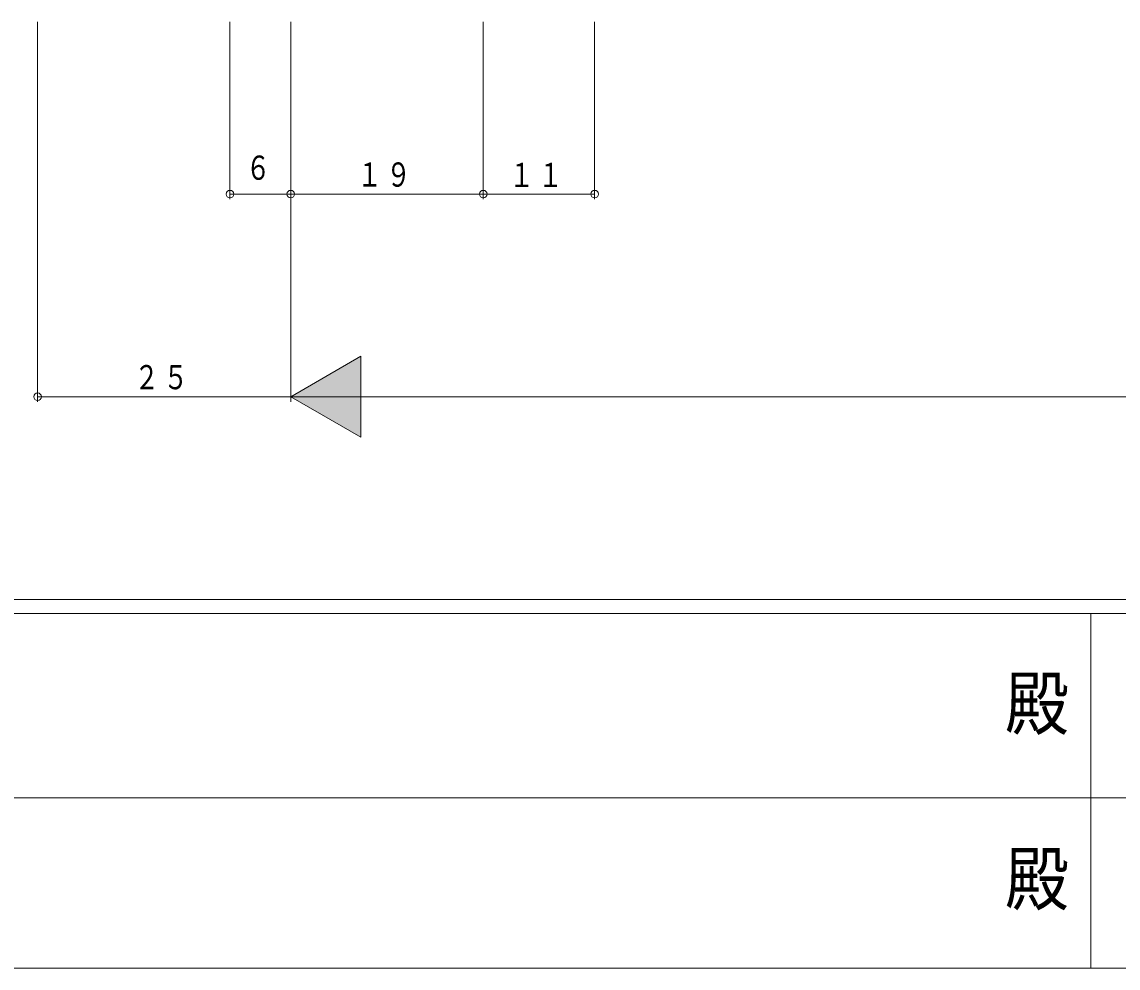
# Model space of a CAD drawing. Units: millimetres on the paper. Extents: x -397 to 397, y -282 to 282.
# Drawn here: x -114.4 to -6.2, y -282.1 to -188.7 of the extents above; entities that cross this region are included whole.
import ezdxf
from ezdxf.enums import TextEntityAlignment as Align

# ---------------------------------------------------------------- set-up
doc = ezdxf.new("R2010")
doc.units = ezdxf.units.MM
doc.layers.add('0-1_YKK_ZWAK', color=7, linetype='Continuous', lineweight=18)
doc.layers.add('0-7_YKK_D', color=6, linetype='Continuous', lineweight=18)
doc.styles.add('ＭＳ ゴシック', font='')
doc.styles.get('ＭＳ ゴシック').set_extended_font_data('MS Gothic')

msp = doc.modelspace()

# ---------------------------------------------------------------- linework, layer by layer
at = {"layer": '0-1_YKK_ZWAK'}
for p, q in [((376.092, -245.7), (-393.908, -245.7)), ((338.292, -247.1), (-393.908, -247.1)), ((-8.908, -247.1), (-8.908, -282.1)), ((-136.308, -265.299), (-7.508, -265.299)), ((-7.508, -265.299), (121.292, -265.299)), ((-393.908, -282.1), (338.292, -282.1))]:
    msp.add_line(p, q, dxfattribs=at)
at = {"layer": '0-7_YKK_D'}
for p, q in [((-112.908, -188.7), (-112.908, -226.2)), ((-93.908, -188.7), (-93.908, -206.2)), ((-87.908, -188.7), (-87.908, -206.2)), ((-87.908, -188.7), (-87.908, -206.2)), ((-87.908, -188.7), (-87.908, -226.2)), ((-87.908, -188.7), (-87.908, -226.2)), ((-68.908, -188.7), (-68.908, -206.2)), ((-57.908, -188.7), (-57.908, -206.2)), ((-68.908, -193), (-68.908, -206.2)), ((-93.908, -205.7), (-87.908, -205.7)), ((-87.908, -205.7), (-68.908, -205.7)), ((-68.908, -205.7), (-57.908, -205.7)), ((-87.908, -225.7), (-80.98, -221.7)), ((-80.98, -221.7), (-80.98, -229.7)), ((-112.908, -225.7), (-87.908, -225.7)), ((-87.908, -225.7), (-80.98, -229.7)), ((-87.908, -225.7), (301.092, -225.7))]:
    msp.add_line(p, q, dxfattribs=at)
for centre, start, end in [((-93.908, -205.7), 0, 180), ((-87.908, -205.7), 0, 180), ((-87.908, -205.7), 0, 180), ((-68.908, -205.7), 0, 180), ((-68.908, -205.7), 0, 180), ((-57.908, -205.7), 0, 180), ((-93.908, -205.7), 180, 0), ((-87.908, -205.7), 180, 0), ((-87.908, -205.7), 180, 0), ((-68.908, -205.7), 180, 0), ((-68.908, -205.7), 180, 0), ((-57.908, -205.7), 180, 0), ((-112.908, -225.7), 0, 180), ((-112.908, -225.7), 180, 0)]:
    msp.add_arc(centre, 0.375, start, end, dxfattribs=at)
msp.add_solid([(-80.98, -229.7), (-87.908, -225.7), (-80.98, -221.7)], dxfattribs=at)

# ---------------------------------------------------------------- texts
at = {"layer": '0-1_YKK_ZWAK', "style": 'ＭＳ ゴシック', "width": 0.9}
for p in [(-17.39, -260.056), (-17.39, -277.378)]:
    msp.add_text('殿', height=5.132, dxfattribs=at).set_placement(p, align=Align.BOTTOM_LEFT)
at = {"layer": '0-7_YKK_D', "color": 7, "style": 'ＭＳ ゴシック', "width": 0.75}
msp.add_text('６', height=2.39, dxfattribs=at).set_placement((-92.353, -205), align=Align.BOTTOM_LEFT)
at = {"layer": '0-7_YKK_D', "color": 7, "char_height": 2.39, "attachment_point": 7, "style": 'ＭＳ ゴシック'}
for s, insert in [('\\T1.17;\\W0.75;１９', (-81.353, -205)), ('\\T1.17;\\W0.75;１１', (-66.353, -205)), ('\\T1.17;\\W0.75;２５', (-103.353, -225))]:
    msp.add_mtext(s, dxfattribs=dict(at, insert=insert))

doc.saveas('drawing.dxf')
